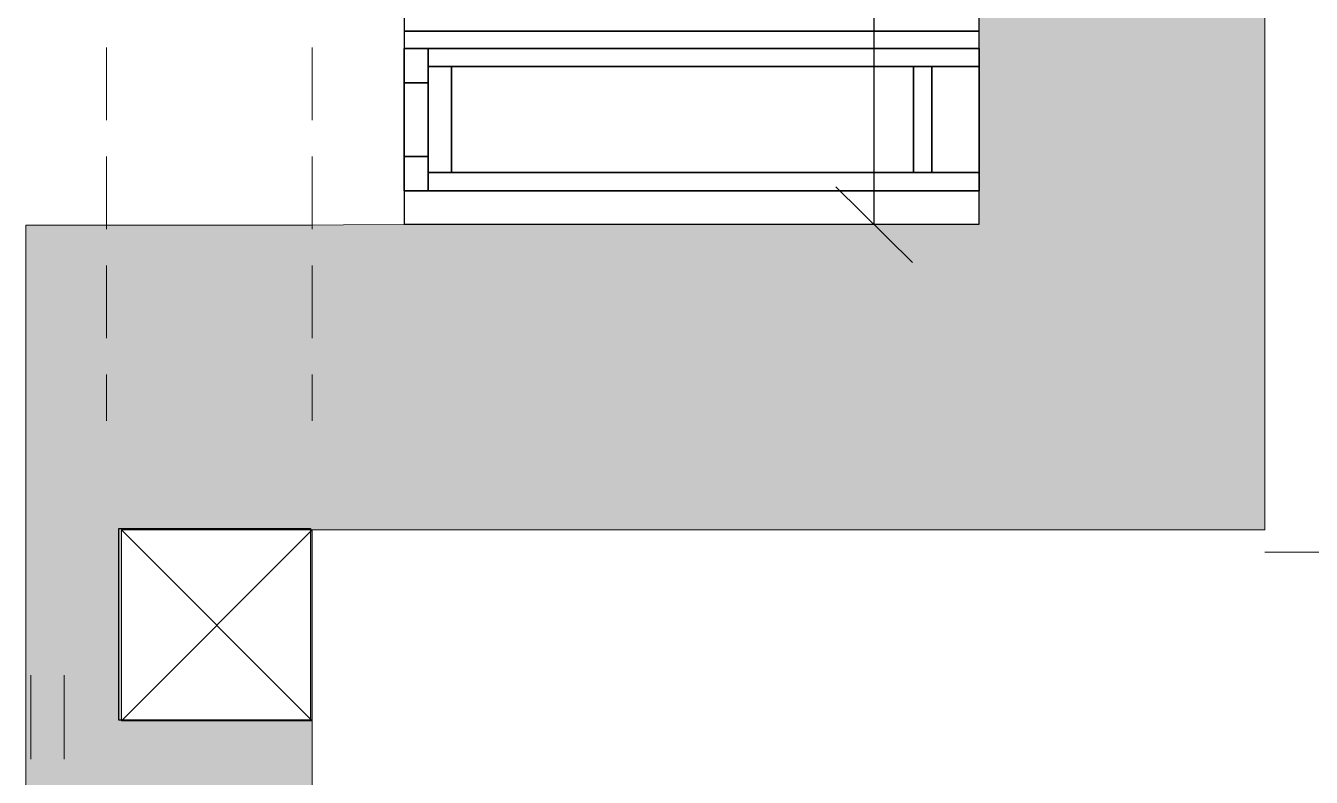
# Model space of a CAD drawing. Header units: millimetres. Extents: x -5841 to 140562, y 1006 to 102310.
# Drawn here: x 102488 to 103836, y 13714 to 14502 of the extents above; entities that cross this region are included whole.
import ezdxf

# ---------------------------------------------------------------- set-up
doc = ezdxf.new("R2010")
doc.units = ezdxf.units.MM
doc.header["$LTSCALE"] = 10
doc.layers.add('PDF18_0', color=7, linetype='Continuous')
doc.layers.add('PDF18_1-Dim-01', color=7, linetype='Continuous')
for name, color, linetype, true_color in [('PDF18_1-Base-01', 7, 'Continuous', 0xddc16e), ('PDF18_1-Cab-01', 7, 'Continuous', 0x545454), ('PDF18_1-Cab_2D-01', 7, 'Continuous', 0x545454), ('PDF18_1-Cab_Back-01', 7, 'Continuous', 0xddc16e), ('PDF18_1-Cab_Frame-01', 7, 'Continuous', 0xddc16e), ('PDF18_1-Cab_Front-01', 7, 'Continuous', 0xddc16e), ('PDF18_1-Cab_IComp-01', 7, 'Continuous', 0xddc16e), ('PDF18_1-Cab_Inside-01', 7, 'Continuous', 0xddc16e), ('PDF18_1-Cab_Outside-01', 7, 'Continuous', 0xddc16e), ('PDF18_KD - WALL - LOADBEARING', 7, 'Continuous', 0xc0ab87)]:
    doc.layers.add(name, color=color, linetype=linetype, true_color=true_color)
picture_1 = doc.add_image_def('image10.png', size_in_pixel=(64, 64))

msp = doc.modelspace()

# ---------------------------------------------------------------- linework, layer by layer
at = {"layer": 'PDF18_0', "lineweight": 0}
for points in [[(103488.09429, 14517.62159), (103488.09429, 15799.23081), (103488.09429, 14294.31891), (102487.99462, 14293.26061)], [(103488.09429, 15799.23081), (103787.59504, 15799.23081), (103787.59504, 13973.65203)], [(102588.53374, 13773.6321), (102788.55367, 13973.65203), (102788.55367, 12157.59802), (102788.55367, 13973.65203), (103787.59504, 13973.65203), (102788.55367, 13973.65203), (102788.55367, 13044.45889), (102487.99462, 13044.45889), (102487.99462, 14293.26061), (102787.49537, 14293.26061)], [(102588.53374, 12244.37915), (102788.55367, 12044.35922), (102487.99462, 12044.35922), (102487.99462, 14198.01302)], [(102788.55367, 13773.6321), (102588.53374, 13973.65203)]]:
    msp.add_lwpolyline(points, dxfattribs=at)
at = {"layer": 'PDF18_0', "color": 0, "lineweight": 0, "true_color": 0x939598}
for points in [[(102572.65914, 14479.52256), (102572.65914, 14403.32449)], [(102788.55367, 14403.32449), (102788.55367, 14479.52256)], [(102572.65914, 14365.22545), (102572.65914, 14289.02738)], [(102788.55367, 14289.02738), (102788.55367, 14365.22545)], [(102572.65914, 14250.92835), (102572.65914, 14174.73027)], [(102788.55367, 14174.73027), (102788.55367, 14250.92835)], [(102572.65914, 14136.63124), (102572.65914, 14087.94914)], [(102788.55367, 14087.94914), (102788.55367, 14136.63124)]]:
    msp.add_lwpolyline(points, dxfattribs=at)
at = {"layer": 'PDF18_0', "lineweight": 0}
msp.add_lwpolyline([(102788.55367, 13773.6321), (102788.55367, 13973.65203), (102588.53374, 13973.65203), (102588.53374, 13773.6321)], close=True, dxfattribs=at)
at = {"layer": 'PDF18_0', "color": 0, "lineweight": 0, "true_color": 0x939598}
for points in [[(102493.28615, 13821.25589), (102493.28615, 13733.41645)], [(102528.21026, 13733.41645), (102528.21026, 13821.25589)]]:
    msp.add_lwpolyline(points, close=True, dxfattribs=at)
at = {"layer": 'PDF18_1-Base-01', "lineweight": 25}
msp.add_lwpolyline([(102934.59997, 14459.41473), (102934.59997, 14348.29255), (103419.30437, 14348.29255), (103419.30437, 14459.41473)], close=True, dxfattribs=at)
msp.add_lwpolyline([(102934.59997, 14459.41473), (102934.59997, 14348.29255), (103419.30437, 14348.29255), (103419.30437, 14459.41473)], close=True, dxfattribs=at)
msp.add_lwpolyline([(102934.59997, 14459.41473), (102934.59997, 14348.29255), (103419.30437, 14348.29255), (103419.30437, 14459.41473)], close=True, dxfattribs=at)
msp.add_lwpolyline([(102934.59997, 14459.41473), (102934.59997, 14348.29255), (103419.30437, 14348.29255), (103419.30437, 14459.41473)], close=True, dxfattribs=at)
at = {"layer": 'PDF18_1-Cab-01', "lineweight": 25}
for points in [[(102884.85957, 15599.21087), (102884.85957, 14329.24303), (103488.09429, 14329.24303), (103488.09429, 15599.21087)], [(102884.85957, 15426.70691), (102884.85957, 14496.45546), (103488.09429, 14496.45546), (103488.09429, 15426.70691)], [(102884.85957, 14496.45546), (102884.85957, 14478.46425), (103488.09429, 14478.46425), (103488.09429, 14496.45546)], [(102884.85957, 14478.46425), (102884.85957, 14329.24303), (103488.09429, 14329.24303), (103488.09429, 14478.46425)], [(102884.85957, 14329.24303), (102884.85957, 14294.31891), (103488.09429, 14294.31891), (103488.09429, 14329.24303)]]:
    msp.add_lwpolyline(points, close=True, dxfattribs=at)
at = {"layer": 'PDF18_1-Cab_2D-01', "lineweight": 25}
for points in [[(103488.09429, 15599.21087), (102884.85957, 15599.21087), (102884.85957, 14329.24303), (103488.09429, 14329.24303)], [(103488.09429, 15426.70691), (102884.85957, 15426.70691), (102884.85957, 14496.45546), (103488.09429, 14496.45546)], [(103488.09429, 14496.45546), (102884.85957, 14496.45546), (102884.85957, 14478.46425), (103488.09429, 14478.46425)], [(103488.09429, 14478.46425), (102884.85957, 14478.46425), (102884.85957, 14329.24303), (103488.09429, 14329.24303)], [(103488.09429, 14329.24303), (102884.85957, 14329.24303), (102884.85957, 14294.31891), (103488.09429, 14294.31891)]]:
    msp.add_lwpolyline(points, close=True, dxfattribs=at)
at = {"layer": 'PDF18_1-Cab_Back-01', "lineweight": 25}
msp.add_lwpolyline([(103438.35388, 14348.29255), (103419.30437, 14348.29255), (103419.30437, 14459.41473), (103438.35388, 14459.41473), (103438.35388, 14348.29255), (103438.35388, 14459.41473), (103419.30437, 14459.41473), (103438.35388, 14459.41473), (103419.30437, 14459.41473), (103419.30437, 14348.29255), (103438.35388, 14348.29255), (103419.30437, 14348.29255), (103438.35388, 14348.29255), (103419.30437, 14348.29255), (103419.30437, 14459.41473), (103438.35388, 14459.41473), (103438.35388, 14348.29255), (103438.35388, 14459.41473), (103419.30437, 14459.41473), (103419.30437, 14348.29255), (103438.35388, 14348.29255), (103438.35388, 14459.41473), (103419.30437, 14459.41473), (103438.35388, 14459.41473), (103438.35388, 14348.29255), (103438.35388, 14459.41473)], dxfattribs=at)
at = {"layer": 'PDF18_1-Cab_Frame-01', "lineweight": 25}
for points in [[(102884.85957, 14478.46425), (102910.25892, 14478.46425), (102910.25892, 14442.48183), (102884.85957, 14442.48183)], [(102884.85957, 14478.46425), (102910.25892, 14478.46425), (102910.25892, 14442.48183), (102884.85957, 14442.48183), (102884.85957, 14478.46425), (102884.85957, 14442.48183), (102910.25892, 14442.48183), (102910.25892, 14478.46425), (102884.85957, 14478.46425), (102910.25892, 14478.46425)], [(102884.85957, 14442.48183), (102910.25892, 14442.48183), (102910.25892, 14365.22545), (102884.85957, 14365.22545)], [(102884.85957, 14442.48183), (102884.85957, 14365.22545), (102884.85957, 14442.48183), (102910.25892, 14442.48183), (102910.25892, 14365.22545), (102884.85957, 14365.22545)], [(102884.85957, 14442.48183), (102884.85957, 14365.22545), (102884.85957, 14442.48183), (102910.25892, 14442.48183), (102910.25892, 14365.22545), (102884.85957, 14365.22545), (102884.85957, 14442.48183), (102884.85957, 14365.22545), (102910.25892, 14365.22545), (102910.25892, 14442.48183), (102884.85957, 14442.48183), (102910.25892, 14442.48183)], [(102884.85957, 14442.48183), (102884.85957, 14365.22545), (102884.85957, 14442.48183), (102910.25892, 14442.48183), (102910.25892, 14365.22545), (102884.85957, 14365.22545), (102884.85957, 14442.48183), (102884.85957, 14365.22545), (102910.25892, 14365.22545), (102910.25892, 14442.48183), (102884.85957, 14442.48183), (102910.25892, 14442.48183)], [(102884.85957, 14365.22545), (102910.25892, 14365.22545), (102910.25892, 14329.24303), (102884.85957, 14329.24303)], [(102884.85957, 14365.22545), (102910.25892, 14365.22545), (102910.25892, 14329.24303), (102884.85957, 14329.24303), (102884.85957, 14365.22545), (102884.85957, 14329.24303), (102910.25892, 14329.24303), (102910.25892, 14365.22545), (102884.85957, 14365.22545), (102910.25892, 14365.22545)]]:
    msp.add_lwpolyline(points, close=True, dxfattribs=at)
for points in [[(102884.85957, 14329.24303), (102910.25892, 14329.24303), (102884.85957, 14329.24303), (102910.25892, 14329.24303), (102910.25892, 14365.22545), (102884.85957, 14365.22545), (102910.25892, 14365.22545), (102884.85957, 14365.22545), (102910.25892, 14365.22545), (102910.25892, 14442.48183), (102884.85957, 14442.48183), (102910.25892, 14442.48183), (102884.85957, 14442.48183), (102910.25892, 14442.48183), (102910.25892, 14478.46425), (102884.85957, 14478.46425)], [(102884.85957, 14478.46425), (102884.85957, 14442.48183), (102884.85957, 14478.46425)], [(102884.85957, 14478.46425), (102884.85957, 14442.48183), (102884.85957, 14478.46425)], [(102910.25892, 14478.46425), (102910.25892, 14442.48183), (102910.25892, 14365.22545), (102910.25892, 14329.24303)], [(102910.25892, 14478.46425), (102910.25892, 14442.48183), (102910.25892, 14478.46425)], [(102884.85957, 14442.48183), (102910.25892, 14442.48183), (102884.85957, 14442.48183)], [(102884.85957, 14365.22545), (102910.25892, 14365.22545), (102884.85957, 14365.22545), (102910.25892, 14365.22545), (102910.25892, 14442.48183), (102884.85957, 14442.48183)], [(102884.85957, 14442.48183), (102884.85957, 14365.22545), (102884.85957, 14442.48183)], [(102910.25892, 14442.48183), (102910.25892, 14365.22545)], [(102910.25892, 14442.48183), (102910.25892, 14365.22545), (102910.25892, 14442.48183)], [(102910.25892, 14442.48183), (102910.25892, 14365.22545), (102910.25892, 14442.48183)], [(102884.85957, 14365.22545), (102884.85957, 14329.24303), (102884.85957, 14365.22545)], [(102884.85957, 14365.22545), (102884.85957, 14329.24303), (102884.85957, 14365.22545)], [(102884.85957, 14365.22545), (102910.25892, 14365.22545), (102884.85957, 14365.22545)], [(102884.85957, 14365.22545), (102910.25892, 14365.22545), (102884.85957, 14365.22545)], [(102910.25892, 14365.22545), (102910.25892, 14329.24303), (102910.25892, 14365.22545)], [(102884.85957, 14329.24303), (102910.25892, 14329.24303), (102884.85957, 14329.24303)]]:
    msp.add_lwpolyline(points, dxfattribs=at)
at = {"layer": 'PDF18_1-Cab_Front-01', "lineweight": 25}
for points in [[(102910.25892, 14478.46425), (102910.25892, 14459.41473), (102910.25892, 14478.46425), (102910.25892, 14459.41473)], [(102910.25892, 14459.41473), (102910.25892, 14348.29255), (102910.25892, 14459.41473), (102910.25892, 14348.29255)], [(102910.25892, 14459.41473), (102910.25892, 14348.29255), (102910.25892, 14459.41473), (102910.25892, 14348.29255)]]:
    msp.add_lwpolyline(points, close=True, dxfattribs=at)
msp.add_lwpolyline([(102910.25892, 14329.24303), (102910.25892, 14348.29255), (102910.25892, 14329.24303), (102910.25892, 14348.29255)], dxfattribs=at)
at = {"layer": 'PDF18_1-Cab_IComp-01', "lineweight": 25}
for points in [[(103419.30437, 14348.29255), (102934.59997, 14348.29255), (102934.59997, 14459.41473), (103419.30437, 14459.41473)], [(103419.30437, 14459.41473), (102934.59997, 14459.41473), (102934.59997, 14348.29255), (103419.30437, 14348.29255), (103419.30437, 14459.41473), (102934.59997, 14459.41473)], [(103419.30437, 14348.29255), (103419.30437, 14459.41473), (103419.30437, 14348.29255), (102934.59997, 14348.29255), (102934.59997, 14459.41473), (103419.30437, 14459.41473)], [(103419.30437, 14459.41473), (102934.59997, 14459.41473), (102934.59997, 14348.29255), (103419.30437, 14348.29255), (103419.30437, 14459.41473), (102934.59997, 14459.41473)], [(103419.30437, 14348.29255), (102934.59997, 14348.29255), (102934.59997, 14459.41473), (103419.30437, 14459.41473)], [(103419.30437, 14459.41473), (102934.59997, 14459.41473), (102934.59997, 14348.29255), (103419.30437, 14348.29255), (103419.30437, 14459.41473), (102934.59997, 14459.41473)], [(103419.30437, 14348.29255), (103419.30437, 14459.41473), (103419.30437, 14348.29255), (102934.59997, 14348.29255), (102934.59997, 14459.41473), (103419.30437, 14459.41473)], [(103419.30437, 14459.41473), (102934.59997, 14459.41473), (102934.59997, 14348.29255), (103419.30437, 14348.29255), (103419.30437, 14459.41473), (102934.59997, 14459.41473)], [(103419.30437, 14348.29255), (102934.59997, 14348.29255), (102934.59997, 14459.41473), (103419.30437, 14459.41473)], [(103419.30437, 14459.41473), (102934.59997, 14459.41473), (102934.59997, 14348.29255), (103419.30437, 14348.29255), (103419.30437, 14459.41473), (102934.59997, 14459.41473)], [(103419.30437, 14348.29255), (103419.30437, 14459.41473), (103419.30437, 14348.29255), (102934.59997, 14348.29255), (102934.59997, 14459.41473), (103419.30437, 14459.41473)], [(103419.30437, 14459.41473), (102934.59997, 14459.41473), (102934.59997, 14348.29255), (103419.30437, 14348.29255), (103419.30437, 14459.41473), (102934.59997, 14459.41473)], [(103419.30437, 14348.29255), (102934.59997, 14348.29255), (102934.59997, 14459.41473), (103419.30437, 14459.41473)], [(103419.30437, 14459.41473), (102934.59997, 14459.41473), (102934.59997, 14348.29255), (103419.30437, 14348.29255), (103419.30437, 14459.41473), (102934.59997, 14459.41473)], [(103419.30437, 14348.29255), (103419.30437, 14459.41473), (103419.30437, 14348.29255), (102934.59997, 14348.29255), (102934.59997, 14459.41473), (103419.30437, 14459.41473)], [(103419.30437, 14459.41473), (102934.59997, 14459.41473), (102934.59997, 14348.29255), (103419.30437, 14348.29255), (103419.30437, 14459.41473), (102934.59997, 14459.41473)]]:
    msp.add_lwpolyline(points, close=True, dxfattribs=at)
for points in [[(102934.59997, 14459.41473), (102934.59997, 14348.29255), (102934.59997, 14459.41473)], [(102934.59997, 14459.41473), (102934.59997, 14348.29255), (102934.59997, 14459.41473)], [(102934.59997, 14459.41473), (102934.59997, 14348.29255), (102934.59997, 14459.41473)], [(102934.59997, 14459.41473), (102934.59997, 14348.29255), (102934.59997, 14459.41473)], [(102934.59997, 14459.41473), (102934.59997, 14348.29255), (102934.59997, 14459.41473)], [(102934.59997, 14459.41473), (102934.59997, 14348.29255), (102934.59997, 14459.41473)], [(102934.59997, 14459.41473), (102934.59997, 14348.29255), (102934.59997, 14459.41473)], [(102934.59997, 14459.41473), (102934.59997, 14348.29255), (102934.59997, 14459.41473)], [(103419.30437, 14348.29255), (103419.30437, 14459.41473), (103419.30437, 14348.29255)], [(103419.30437, 14348.29255), (103419.30437, 14459.41473), (103419.30437, 14348.29255)], [(103419.30437, 14348.29255), (103419.30437, 14459.41473), (103419.30437, 14348.29255)], [(103419.30437, 14348.29255), (103419.30437, 14459.41473), (103419.30437, 14348.29255)], [(102934.59997, 14348.29255), (103419.30437, 14348.29255), (102934.59997, 14348.29255)], [(102934.59997, 14348.29255), (103419.30437, 14348.29255), (102934.59997, 14348.29255)], [(102934.59997, 14348.29255), (103419.30437, 14348.29255), (102934.59997, 14348.29255)], [(102934.59997, 14348.29255), (103419.30437, 14348.29255), (102934.59997, 14348.29255)], [(102934.59997, 14348.29255), (103419.30437, 14348.29255), (102934.59997, 14348.29255)], [(102934.59997, 14348.29255), (103419.30437, 14348.29255), (102934.59997, 14348.29255)], [(102934.59997, 14348.29255), (103419.30437, 14348.29255), (102934.59997, 14348.29255)], [(102934.59997, 14348.29255), (103419.30437, 14348.29255), (102934.59997, 14348.29255)]]:
    msp.add_lwpolyline(points, dxfattribs=at)
at = {"layer": 'PDF18_1-Cab_Inside-01', "lineweight": 25}
for points in [[(103488.09429, 14348.29255), (102910.25892, 14348.29255), (102910.25892, 14459.41473), (103488.09429, 14459.41473), (103488.09429, 14348.29255), (102910.25892, 14348.29255), (102910.25892, 14459.41473), (103488.09429, 14459.41473)], [(103488.09429, 14459.41473), (102910.25892, 14459.41473), (102910.25892, 14348.29255), (103488.09429, 14348.29255), (103488.09429, 14459.41473), (102910.25892, 14459.41473), (102910.25892, 14348.29255), (103488.09429, 14348.29255)]]:
    msp.add_lwpolyline(points, close=True, dxfattribs=at)
at = {"layer": 'PDF18_1-Cab_Outside-01', "lineweight": 25}
for points in [[(103488.09429, 14478.46425), (103488.09429, 14459.41473), (102910.25892, 14459.41473), (102910.25892, 14478.46425)], [(103488.09429, 14459.41473), (102910.25892, 14459.41473), (102910.25892, 14348.29255), (103488.09429, 14348.29255), (103488.09429, 14459.41473), (102910.25892, 14459.41473)], [(103488.09429, 14459.41473), (102910.25892, 14459.41473), (102910.25892, 14348.29255), (103488.09429, 14348.29255), (103488.09429, 14459.41473), (102910.25892, 14459.41473)], [(103488.09429, 14348.29255), (102910.25892, 14348.29255), (102910.25892, 14459.41473), (103488.09429, 14459.41473)], [(103488.09429, 14348.29255), (103488.09429, 14459.41473), (103488.09429, 14348.29255), (102910.25892, 14348.29255), (102910.25892, 14459.41473), (103488.09429, 14459.41473)], [(103488.09429, 14329.24303), (102910.25892, 14329.24303), (102910.25892, 14348.29255), (103488.09429, 14348.29255)]]:
    msp.add_lwpolyline(points, close=True, dxfattribs=at)
for points in [[(102910.25892, 14478.46425), (102910.25892, 14459.41473), (103488.09429, 14459.41473), (103488.09429, 14478.46425), (102910.25892, 14478.46425), (103488.09429, 14478.46425), (103488.09429, 14459.41473), (102910.25892, 14459.41473), (102910.25892, 14478.46425), (103488.09429, 14478.46425), (102910.25892, 14478.46425), (102910.25892, 14459.41473), (103488.09429, 14459.41473), (103488.09429, 14478.46425), (103488.09429, 14459.41473), (103488.09429, 14478.46425), (102910.25892, 14478.46425), (103488.09429, 14478.46425)], [(103488.09429, 14459.41473), (102910.25892, 14459.41473), (103488.09429, 14459.41473)], [(103488.09429, 14459.41473), (102910.25892, 14459.41473), (103488.09429, 14459.41473)], [(103488.09429, 14348.29255), (103488.09429, 14459.41473), (103488.09429, 14348.29255)], [(103488.09429, 14348.29255), (103488.09429, 14459.41473), (103488.09429, 14348.29255)], [(103488.09429, 14348.29255), (103488.09429, 14459.41473), (103488.09429, 14348.29255)], [(103488.09429, 14348.29255), (102910.25892, 14348.29255), (102910.25892, 14329.24303), (102910.25892, 14348.29255), (103488.09429, 14348.29255), (103488.09429, 14329.24303), (103488.09429, 14348.29255), (102910.25892, 14348.29255), (102910.25892, 14329.24303), (103488.09429, 14329.24303), (103488.09429, 14348.29255), (103488.09429, 14329.24303), (102910.25892, 14329.24303), (103488.09429, 14329.24303), (102910.25892, 14329.24303), (103488.09429, 14329.24303), (103488.09429, 14348.29255), (103488.09429, 14329.24303)], [(102910.25892, 14348.29255), (103488.09429, 14348.29255), (102910.25892, 14348.29255)], [(102910.25892, 14348.29255), (103488.09429, 14348.29255), (102910.25892, 14348.29255)], [(102910.25892, 14348.29255), (103488.09429, 14348.29255), (102910.25892, 14348.29255)], [(102910.25892, 14348.29255), (103488.09429, 14348.29255), (102910.25892, 14348.29255)]]:
    msp.add_lwpolyline(points, dxfattribs=at)
at = {"layer": 'PDF18_1-Dim-01', "lineweight": 25}
for points in [[(103378.03041, 14294.31891), (103378.03041, 15617.20208)], [(103337.81476, 14333.47626), (103418.24606, 14254.10327)]]:
    msp.add_lwpolyline(points, dxfattribs=at)
at = {"layer": 'PDF18_KD - WALL - LOADBEARING', "color": 0, "lineweight": 0, "true_color": 0x636466}
msp.add_lwpolyline([(103787.59504, 13950.36929), (105738.05399, 13950.36929)], dxfattribs=at)
at = {"layer": 'PDF18_KD - WALL - LOADBEARING', "color": 0, "true_color": 0xf26722, "transparency": 33554559}
for points in [[(103787.59504, 15799.23081), (103488.09429, 15799.23081), (103787.59504, 14294.31891)], [(103488.09429, 15799.23081), (103787.59504, 14294.31891), (103488.09429, 14294.31891)], [(103488.09429, 14294.31891), (103787.59504, 14293.26061), (102487.99462, 14293.26061)], [(103787.59504, 14294.31891), (103488.09429, 14294.31891), (103787.59504, 14293.26061)], [(103787.59504, 14293.26061), (102487.99462, 14293.26061), (103787.59504, 13973.65203)], [(102487.99462, 14293.26061), (103787.59504, 13973.65203), (102487.99462, 13973.65203)], [(102487.99462, 13973.65203), (102588.53374, 13973.65203), (102588.53374, 13973.65203)], [(102588.53374, 13973.65203), (102588.53374, 13973.65203), (102487.99462, 13973.65203)], [(102588.53374, 13973.65203), (102487.99462, 13973.65203), (102588.53374, 13773.6321)], [(102487.99462, 13973.65203), (102588.53374, 13773.6321), (102487.99462, 13773.6321)], [(102588.53374, 13973.65203), (103787.59504, 13973.65203), (103787.59504, 13973.65203)], [(102788.55367, 13773.6321), (102487.99462, 13773.6321), (102788.55367, 13044.45889)], [(102487.99462, 13773.6321), (102788.55367, 13044.45889), (102487.99462, 13044.45889)]]:
    msp.add_solid(points, dxfattribs=at)

# ---------------------------------------------------------------- pictures from other files: only their frames are drawn
at = {"layer": 'PDF18_KD - WALL - LOADBEARING', "color": 0, "true_color": 0xf8d731}
image = msp.add_image(picture_1, insert=(102786.76865, 13774.21024), size_in_units=(201.08632, 201.08632), rotation=90, dxfattribs=at)
image.dxf.flags = 15

doc.saveas('drawing.dxf')
